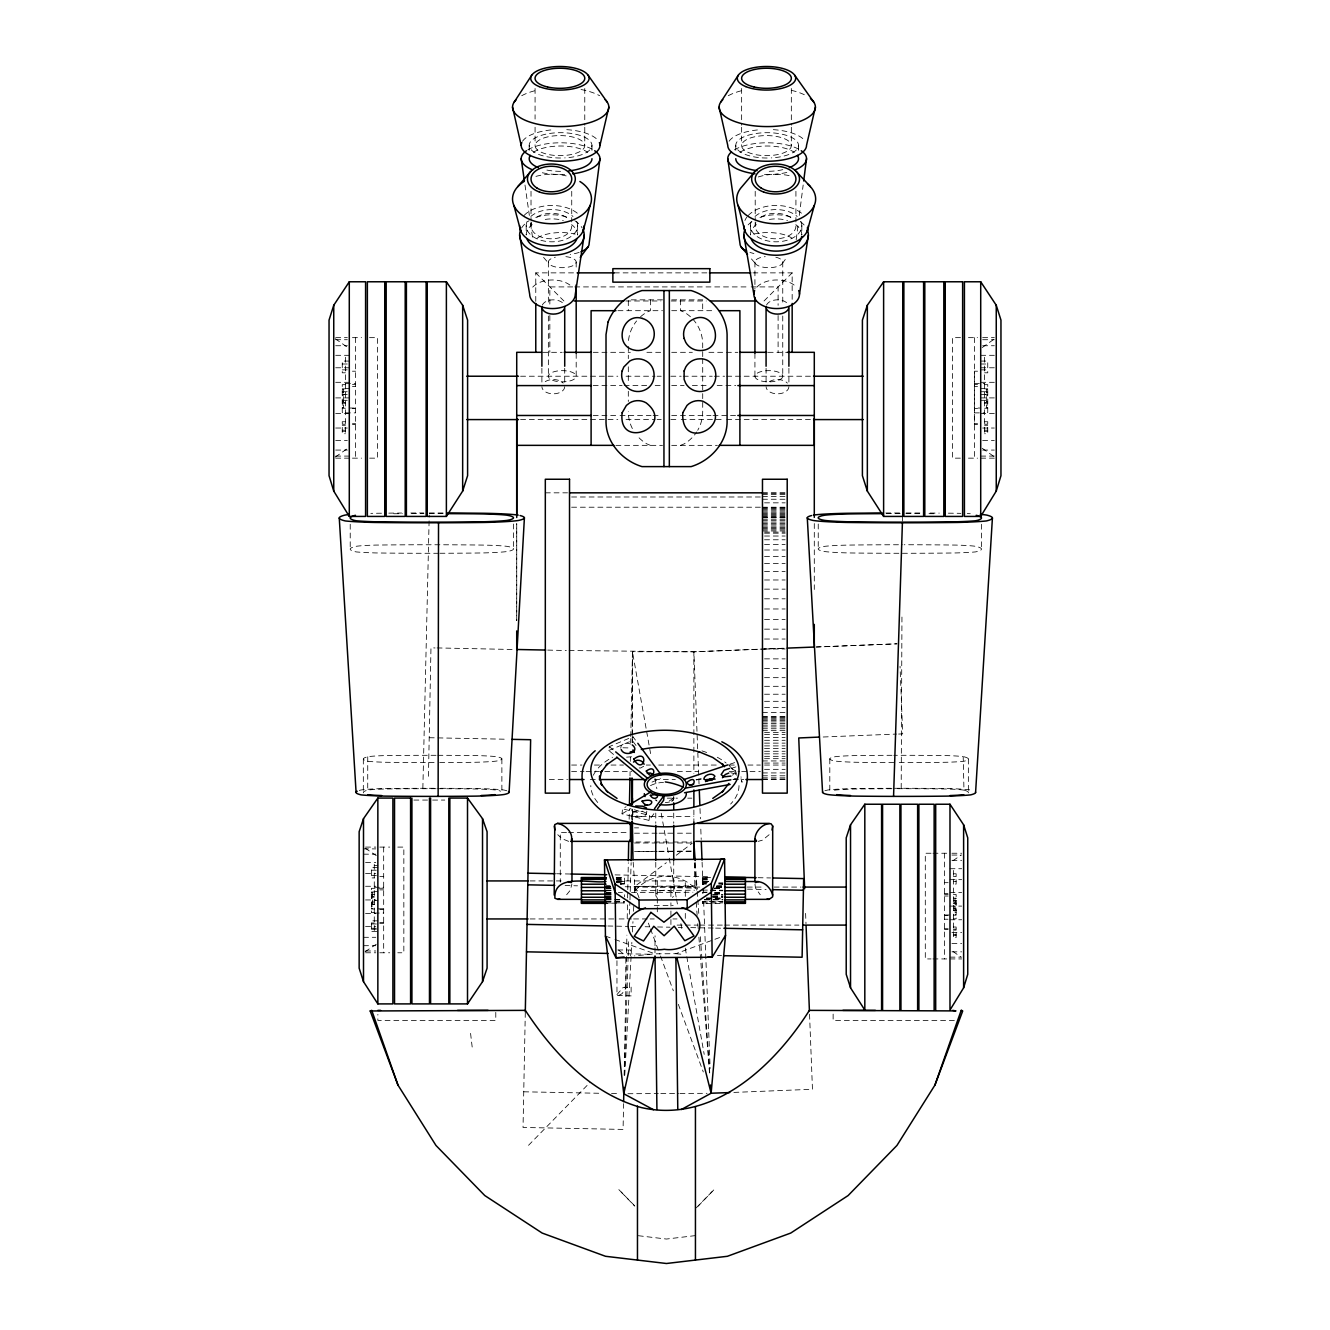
<?xml version="1.0" encoding="UTF-8"?>
<svg xmlns="http://www.w3.org/2000/svg" width="1330" height="1330" viewBox="0 0 1330 1330"><rect width="100%" height="100%" fill="white"/><g stroke="black" fill="none" stroke-linecap="round" stroke-linejoin="round"><path stroke-width="0.75" stroke-dasharray="5 3.75" d="M516.722 620.678L516.722 523.737L516.722 620.611M631.866 819.263L631.916 808.923M632.132 742.739L632.448 651.75L693.878 651.75L785.215 648.192L693.878 651.833L568.375 650.503M655.008 947.808L654.975 953.826L634.46 955.921M655.008 945.813L655.058 935.788M901.191 788.291L901.956 616.472M902.372 521.244L902.388 515.043M620.728 748.225C620.428 743.27 627.128 742.389 630.62 744.052M632.116 820.095L632.265 810.12M428.443 776.304L430.97 647.81L435.043 647.959M525.3 1012.396L523.039 1127.458L623.072 1129.419L623.587 1103.667M624.136 1075.222L626.895 935.156M627.211 918.614L627.577 899.978M627.61 897.916L627.743 891.699M627.777 889.637L628.309 862.721M629.157 819.263L629.356 808.923M630.021 775.839L630.087 771.699M630.304 761.359L630.37 757.219M630.669 742.739L630.736 738.615M630.786 736.537L632.448 651.75L646.28 729.422M754.958 884.034L755.473 887.958L760.228 894.724M422.857 788.291L429.241 515.043M624.369 1075.189L628.109 957.567M628.176 955.505L628.708 938.997M629.489 914.225L629.888 901.856M629.955 899.795L630.154 893.594M630.221 891.532L631.135 862.638M731.301 768.391L735.557 770.901L732.614 775.257M624.768 1075.089L631.85 942.388M632.415 932.014L632.964 921.64M633.512 911.283L633.845 905.065M634.51 892.613L634.842 886.395L666.347 862.704M653.911 813.694L649.04 820.411L622.024 813.827L622.573 808.856L626.081 806.745M646.829 811.134L646.463 814.442C642.856 817.684 635.59 816.836 632.398 813.312L632.764 809.272M649.04 820.411L649.605 815.44L622.573 808.856M796.188 239.732L798.249 223.523M799.28 215.427L803.17 185.02M613.546 754.459L608.758 750.502L609.323 746.612L632.914 736.687L636.588 741.641M636.023 745.515L632.349 740.561L632.914 736.687M616.954 994.607L623.022 987.608L631.118 987.01L631.118 995.904L616.97 995.305L616.954 960.626M625.832 958.298L625.832 988.306L622.058 993.66L617.901 995.904M632.398 812.58L638.5 810.685M782.289 263.523L786.811 257.405M643.703 766.23L640.694 767.992L637.868 767.925M566.646 894.724L570.271 890.252L571.917 884.034M769.122 834.708L762.472 840.161L758.233 841.358M698.117 1206.16L714.193 1189.486L695.44 1208.671M528.525 1145.313L590.005 1082.454M764.035 300.979L792.165 272.866L792.165 301.378M676.305 855.223L692.298 843.187M733.844 779.513L735.224 778.499M335.31 457.055L347.745 448.293M982.255 347.512L994.69 338.751M953.012 860.71L960.576 855.389M365.102 951.715L376.257 944.25M622.024 813.827L630.802 808.557M608.758 750.502L632.349 740.561M651.999 782.106L660.428 778.565M680.594 445.351L684.102 443.904A37.19 37.19 0 0 0 696.704 431.934M614.959 939.495L654.975 953.826L675.84 953.693L721.708 936.769M729.937 764.201L735.739 762.273M696.438 780.045L702.223 778.117M731.168 768.457L736.97 766.529M622.955 747.776L630.054 747.942M631.567 756.787L626.264 757.169M436.04 755.307A225.119 13.101 0 0 0 393.663 755.473L385.301 755.59A33.832 1.962 0 0 0 368.493 756.637L366.415 757.136A173.233 10.091 0 0 0 366.681 760.993L368.593 761.392A41.862 2.444 0 0 0 385.65 762.273L393.697 762.389A218.818 12.735 0 0 0 436.04 762.572M436.04 788.707A225.119 13.101 0 0 0 393.663 788.889L385.301 788.989A33.832 1.962 0 0 0 368.493 790.037L366.415 790.535A173.233 10.091 0 0 0 363.489 792.863M732.88 779.463L740.81 778.017L742.04 782.273L740.993 776.803M695.44 1235.603L666.446 1239.045L637.469 1235.603M654.277 905.647L673.196 905.53M816.354 646.962L897.085 643.82L816.354 647.045M823.204 737.003L896.57 734.06M898.598 734.06L902.688 733.894L900.044 666.264M733.877 1092.412L812.464 1089.27L809.471 1012.396M730.719 772.697L736.355 774.193M640.91 811.367L642.689 811.333M633.18 862.189L635.142 890.801L694.509 890.202M639.115 897.999L634.842 886.395L694.892 885.863L695.208 889.97M657.02 851.316L634.493 851.466L656.854 851.483M659.065 851.3L675.441 851.183M677.485 851.167L691.833 851.067M631.534 892.613L692.913 892.247M703.154 892.181L707.244 892.164M627.926 1093.726L658.317 1093.576M660.811 1093.526L678.616 1093.476M679.963 1093.41L707.061 1093.327M535.774 301.378L535.774 272.866L575.059 272.866M614.344 272.866L707.394 272.866M752.88 272.866L792.165 272.866M572.665 286.914L549.839 286.914L549.839 305.318M574.743 286.914L749.056 286.914M751.118 286.914L778.1 286.914L778.1 305.318M662.49 299.849L628.309 299.849L628.309 310.688M671.7 299.849L702.689 299.849L702.689 310.688M625.798 300.979L660.877 300.979M671.185 300.979L706.263 300.979M617.968 310.688L662.49 310.688M671.7 310.688L715.091 310.688M335.692 337.654L347.346 337.654M352.45 337.654L361.544 337.654M369.491 337.654L377.437 337.654L377.437 458.152L369.491 458.152M960.509 337.654L952.563 337.654L952.563 458.152L960.509 458.152M968.456 337.654L977.55 337.654M982.654 337.654L994.308 337.654M335.692 339.715L347.346 339.715M982.654 339.715L994.308 339.715M335.692 345.734L347.346 345.734M982.654 345.734L994.308 345.734M542.806 352.317L562.174 352.317M593.18 352.317L630.37 352.317M646.895 352.317L661.376 352.317M671.7 352.317L692.365 352.317M708.89 352.317L737.834 352.317M768.158 352.317L788.042 352.317M335.692 355.31L349.291 355.31M980.709 355.31L994.308 355.31M349.291 361.078L342.259 361.078L342.259 372.799L345.418 372.799M980.709 361.078L987.741 361.078L987.741 372.799L984.582 372.799M342.259 364.004L349.291 364.004M980.709 364.004L987.741 364.004M335.692 367.778L349.291 367.778M980.709 367.778L994.308 367.778M342.259 369.873L349.291 369.873M980.709 369.873L987.741 369.873M352.45 371.203L355.642 371.203M977.55 371.203L974.358 371.203L974.358 408.027L980.709 408.027M520.579 376.224L617.785 376.224M626.064 376.224L655.025 376.224M657.087 376.224L661.226 376.224M670.835 376.224L681.176 376.224M683.254 376.224L712.215 376.224M714.277 376.224L724.617 376.224M726.695 376.224L811.5 376.224M335.692 382.309L349.291 382.309M980.709 382.309L994.308 382.309M345.418 383.472L355.642 383.472M974.358 383.472L984.582 383.472M345.418 384.669L342.259 384.669L342.259 412.4L345.418 412.4M352.45 384.553L355.642 384.553M974.358 384.553L977.55 384.553M984.582 384.669L987.741 384.669L987.741 412.4L984.582 412.4M593.18 385.584L622.107 385.584M624.169 385.584L646.895 385.584M655.175 385.584L661.376 385.584M671.7 385.584L684.102 385.584M692.365 385.584L708.89 385.584M717.169 385.584L735.756 385.584M352.467 386.415L355.642 386.415M974.358 386.415L977.533 386.415M345.418 388.46L349.291 388.46M980.709 388.46L984.582 388.46M342.259 388.859L345.418 388.859M984.582 388.859L987.741 388.859M342.259 389.324L343.589 389.324L343.589 407.745L342.259 407.745M987.741 389.324L986.411 389.324L986.411 407.745L987.741 407.745M342.259 391.735L349.291 391.735M980.709 391.735L987.741 391.735M342.259 392.101L343.589 392.101M986.411 392.101L987.741 392.101M342.259 394.362L345.418 394.362M984.582 394.362L987.741 394.362M342.259 394.594L349.291 394.594M980.709 394.594L987.741 394.594M342.259 395.758L343.589 395.758M986.411 395.758L987.741 395.758M335.692 397.903L349.291 397.903M980.709 397.903L994.308 397.903M342.259 400.297L349.291 400.297M980.709 400.297L987.741 400.297M342.259 401.328L343.589 401.328M986.411 401.328L987.741 401.328M342.259 402.724L345.418 402.724M984.582 402.724L987.741 402.724M342.259 403.14L345.418 403.14M984.582 403.14L987.741 403.14M342.259 404.968L343.589 404.968M986.411 404.968L987.741 404.968M342.259 408.21L345.418 408.21M349.291 408.027L355.642 408.027M984.582 408.21L987.741 408.21M352.467 408.609L355.642 408.609M977.533 408.609L974.358 408.609L974.358 424.603L977.55 424.603M345.418 412.882L355.642 412.882M974.358 412.882L984.582 412.882M335.692 413.497L349.291 413.497M980.709 413.497L994.308 413.497M593.18 415.475L617.968 415.475M620.046 415.475L651.035 415.475M653.096 415.475L661.376 415.475M671.7 415.475L710.968 415.475M713.03 415.475L735.756 415.475M520.579 419.582L617.785 419.582M626.064 419.582L655.025 419.582M657.087 419.582L661.226 419.582M670.835 419.582L679.115 419.582M681.176 419.582L724.617 419.582M726.695 419.582L811.5 419.582M345.418 421.743L342.259 421.743L342.259 433.73L345.418 433.73M984.582 421.743L987.741 421.743L987.741 433.73L984.582 433.73M352.45 423.688L355.642 423.688M974.358 423.688L977.55 423.688M342.259 424.187L345.418 424.187M984.582 424.187L987.741 424.187M352.45 424.603L355.642 424.603M342.259 425.284L345.418 425.284M984.582 425.284L987.741 425.284M335.692 428.027L347.346 428.027M982.654 428.027L994.308 428.027M342.259 430.189L345.418 430.189M984.582 430.189L987.741 430.189M342.259 431.286L345.418 431.286M984.582 431.286L987.741 431.286M335.692 440.496L347.346 440.496M982.654 440.496L994.308 440.496M615.906 445.351L662.49 445.351M671.7 445.351L717.402 445.351M335.692 450.072L347.346 450.072M982.654 450.072L994.308 450.072M335.692 456.09L349.291 456.09M980.709 456.09L994.308 456.09M335.692 458.152L349.291 458.152M352.45 458.152L361.544 458.152M968.456 458.152L977.55 458.152M980.709 458.152L994.308 458.152M545.317 492.832L567.511 492.832M762.472 492.832L785.149 492.832M762.472 493.231L785.149 493.231M762.472 494.444L785.149 494.444M762.472 496.439L785.149 496.439M571.601 496.988L760.394 496.988M762.472 499.249L785.149 499.249M764.534 502.84L785.149 502.84M571.601 507.212L760.394 507.212M762.472 507.212L785.149 507.212M762.472 507.91L785.149 507.91M762.472 508.808L785.149 508.808M762.472 509.856L785.149 509.856M762.472 511.019L785.149 511.019M762.472 512.233L785.149 512.233M762.472 513.447L785.149 513.447M762.472 514.61L785.149 514.61M762.472 515.658L785.149 515.658M762.472 516.555L785.149 516.555M762.472 517.27L785.149 517.27M762.472 517.736L785.149 517.736M762.472 519.232L785.149 519.232M762.472 520.678L785.149 520.678M762.472 522.092L785.149 522.092M762.472 523.471L785.149 523.471M762.472 524.801L785.149 524.801M762.472 526.115L785.149 526.115M762.472 527.378L785.149 527.378M762.472 528.609L785.149 528.609M762.472 529.806L785.149 529.806M762.472 530.969L785.149 530.969M764.534 532.1L785.149 532.1M764.534 533.18L785.149 533.18M764.534 536.023L785.149 536.023M764.534 539.781L785.149 539.781M764.534 544.452L785.149 544.452M764.534 550.005L785.149 550.005M764.534 556.372L785.149 556.372M764.534 563.538L785.149 563.538M764.534 571.418L785.149 571.418M764.534 579.98L785.149 579.98M764.534 589.14L785.149 589.14M764.534 598.816L785.149 598.816M764.534 608.974L785.149 608.974M764.534 619.497L785.149 619.497M764.534 629.157L785.149 629.157M764.534 639.032L785.149 639.032M764.534 648.99L785.149 648.99M764.534 658.865L785.149 658.865M764.534 668.475L785.149 668.475M764.534 677.668L785.149 677.668M764.534 686.313L785.149 686.313M764.534 694.227L785.149 694.227M764.534 701.309L785.149 701.309M764.534 707.444L785.149 707.444M762.472 712.514L785.149 712.514M762.472 716.438L785.149 716.438M762.472 717.186L785.149 717.186M762.472 718.117L785.149 718.117M762.472 719.231L785.149 719.231M762.472 720.494L785.149 720.494M762.472 721.924L785.149 721.924M762.472 723.487L785.149 723.487M762.472 725.149L785.149 725.149M762.472 726.912L785.149 726.912M762.472 728.757L785.149 728.757M762.472 730.669L785.149 730.669M764.534 732.614L785.149 732.614M764.534 734.576L785.149 734.576M764.534 737.452L785.149 737.452M764.534 740.295L785.149 740.295M764.534 743.121L785.149 743.121M764.534 745.897L785.149 745.897M764.534 748.624L785.149 748.624M764.534 751.267L785.149 751.267M764.534 753.844L785.149 753.844M764.534 756.321L785.149 756.321M764.534 758.682L785.149 758.682M762.472 760.943L785.149 760.943M764.534 763.071L785.149 763.071M571.601 765.049L581.975 765.049M594.41 765.049L602.723 765.049M611.019 765.049L623.471 765.049M646.28 765.049L650.437 765.049M658.732 765.049L716.837 765.049M729.272 765.049L735.507 765.049M747.959 765.049L760.394 765.049M764.534 765.049L785.149 765.049M764.534 769.339L785.149 769.339M571.601 771.633L584.036 771.633M586.114 771.633L592.349 771.633M594.41 771.633L602.723 771.633M604.784 771.633L631.767 771.633M677.402 771.633L698.15 771.633M729.272 771.633L739.646 771.633M741.724 771.633L747.959 771.633M750.02 771.633L760.394 771.633M762.472 772.93L785.149 772.93M762.472 775.789L785.149 775.789M762.472 777.851L785.149 777.851M762.472 779.114L785.149 779.114M549.356 779.53L567.511 779.53M590.271 779.53L596.488 779.53M654.593 779.53L675.341 779.53M696.089 779.53L702.307 779.53M733.429 779.53L743.803 779.53M762.472 779.53L785.149 779.53M667.261 798.166L677.485 798.166M687.726 798.166L691.833 798.166M413.863 800.062L427.529 800.062M432.616 800.062L444.752 800.062M632.448 816.504L693.878 816.504M634.493 827.859L638.583 827.859M566.48 832.381L560.279 832.381L560.279 882.156M568.542 832.381L628.392 832.381M634.493 833.195L657.02 833.195M659.065 833.195L675.441 833.195M677.485 833.195L691.833 833.195M635.939 842.006L652.481 842.006M654.56 842.006L671.118 842.006M673.18 842.006L691.8 842.006M634.493 842.987L657.02 842.987M659.065 842.987L675.441 842.987M677.485 842.987L691.833 842.987M365.55 847.094L375.808 847.094M379.798 847.094L389.723 847.094M397.786 847.094L403.838 847.094L403.838 952.779L397.786 952.779M363.506 848.889L375.808 848.889M658.899 851.483L675.175 851.483M677.203 851.483L692.066 851.483M931.05 853.245L925.298 853.245L925.298 958.93L931.05 958.93M932.962 853.245L948.14 853.245M951.931 853.245L961.657 853.245M363.506 854.176L375.808 854.176M951.931 855.057L961.657 855.057M951.931 860.327L961.657 860.327M365.55 862.572L375.808 862.572M374.279 865.547L377.853 865.547M377.853 867.642L371.369 867.642L371.369 877.916L374.279 877.916M949.986 868.723L961.657 868.723M371.369 870.202L377.853 870.202M365.55 873.511L375.808 873.511M953.377 873.793L956.137 873.793L956.137 884.084L953.377 884.084M371.369 875.356L377.853 875.356M953.377 876.37L956.137 876.37M379.798 876.52L383.722 876.52M616.256 877.534L624.452 877.534L624.452 886.728M710.553 877.534L702.356 877.534L702.356 886.728M616.256 877.9L624.452 877.9M702.356 877.9L710.553 877.9M616.256 878.033L624.452 878.033M702.356 878.033L710.553 878.033M616.256 879.08L624.452 879.08M702.356 879.08L710.553 879.08M616.256 879.363L624.452 879.363M702.356 879.363L710.553 879.363M949.986 879.662L961.657 879.662M530.121 880.926L561.16 880.926M617.02 880.926L685.299 880.926L685.299 899.945M616.256 881.025L624.452 881.025M702.356 881.025L710.553 881.025M953.377 881.507L956.137 881.507M616.256 881.923L624.452 881.823M702.356 881.823L708.508 881.923M616.256 882.654L624.452 882.854M702.356 882.654L708.508 882.654M718.765 882.854L722.855 882.854M944.416 882.671L948.14 882.671M620.362 883.635L624.452 883.635M702.356 883.635L706.446 883.635M718.765 883.635L722.855 883.635M624.452 884.034L620.362 884.201L624.452 884.3M706.446 884.034L702.356 884.201L706.446 884.3M718.765 884.034L722.855 884.201L718.765 884.3M606.014 885.83L610.121 885.83M716.704 885.83L722.855 885.83M606.014 886.179L610.121 886.179M716.704 886.179L722.855 886.179M365.55 886.262L375.808 886.262M634.842 886.395L694.892 886.395L694.327 862.189M606.014 886.728L610.121 886.728M716.704 886.728L722.855 886.728M374.279 887.276L383.722 887.276M699.813 887.077L670.918 887.077L670.918 896.586M716.338 887.077L722.523 887.077M747.31 887.077L763.819 887.077M774.143 887.077L800.993 887.077M606.014 887.376L610.121 887.376M716.704 887.376L722.855 887.376M606.014 887.958L612.166 887.958M714.659 887.958L722.855 887.958M383.722 888.224L371.369 888.34L371.369 912.646L374.279 912.646M606.014 888.34L612.166 888.34M714.659 888.34L722.855 888.34M379.815 889.87L383.722 889.87M606.014 890.119L612.166 890.252M702.356 890.119L708.508 890.119M710.553 890.119L722.855 890.252M606.014 890.784L612.166 890.651M710.553 890.651L722.855 890.784M374.279 891.649L377.853 891.649M371.369 891.998L374.279 891.998M371.369 892.413L372.6 892.413L372.6 908.573L371.369 908.573M606.014 892.563L616.256 892.563M618.317 892.563L622.407 892.563M706.446 892.563L702.356 892.563L702.356 894.724M714.659 892.563L722.855 892.563M949.986 892.413L961.657 892.413M606.014 892.945L612.166 892.945M714.659 892.945L722.855 892.945M606.014 893.527L612.166 893.527M714.659 893.527L722.855 893.527M944.416 893.444L947.991 893.444M606.014 894.159L612.166 894.159M714.659 894.159L722.855 894.159M944.416 894.375L948.14 894.375M953.377 894.491L956.137 894.491L956.137 918.814L953.377 918.814M371.369 894.525L374.279 894.525M606.014 894.724L614.211 894.724M712.614 894.724L722.855 894.724M371.369 894.857L372.6 894.857M606.014 895.073L614.211 895.073M712.614 895.073L722.855 895.073M944.416 896.021L948.124 896.021M606.014 896.703L614.211 896.603M712.614 896.603L722.855 896.703M371.369 896.819L374.279 896.819M606.014 896.869L614.211 896.869M712.614 896.869L722.855 896.869M371.369 897.035L374.279 897.035M606.014 897.268L614.211 897.268M712.614 897.268L722.855 897.268M371.369 898.049L372.6 898.049M606.014 898.049L614.211 898.049M706.446 898.049L722.855 898.049M606.014 898.249L614.211 898.249M706.446 898.249L722.855 898.249M953.377 898.166L956.137 898.166M956.137 898.565L954.973 898.565L954.973 914.724L956.137 914.724M606.014 899.08L614.211 898.98M706.446 898.98L722.855 899.08M606.014 899.346L620.362 899.446M704.401 899.446L722.855 899.346M365.55 899.945L375.808 899.945M606.014 899.878L620.362 899.878M704.401 899.878L722.855 899.878M374.279 900.41L377.853 900.41M953.377 900.693L956.137 900.693M954.973 901.009L956.137 901.009M606.014 901.54L624.452 901.54M722.855 901.54L702.356 901.54L702.356 903.369L722.855 903.369M606.014 901.823L624.452 901.823M702.356 901.823L722.855 901.823M371.369 902.023L374.279 902.023M371.369 902.937L372.6 902.937M606.014 903.004L624.452 902.871L606.014 903.369M702.356 903.004L722.855 902.871M953.377 902.987L956.137 902.987M953.377 903.186L956.137 903.186M371.369 904.167L374.279 904.167M954.973 904.217L956.137 904.217M371.369 904.533L374.279 904.533M371.369 906.129L372.6 906.129M949.986 906.096L961.657 906.096M953.377 908.191L956.137 908.191M377.853 908.822L383.722 908.822M371.369 908.989L374.279 908.989M954.973 909.088L956.137 909.088M379.815 909.321L383.722 909.321M953.377 910.318L956.137 910.318M953.377 910.684L956.137 910.684M954.973 912.297L956.137 912.297M374.279 913.062L383.722 913.062M365.55 913.61L375.808 913.61M944.416 914.974L949.986 914.974M953.377 915.14L956.137 915.14M944.416 915.472L948.124 915.472M530.121 918.947L606.68 918.947M608.741 918.947L617.02 918.947M619.098 918.947L631.501 918.947M633.579 918.947L648.059 918.947M650.121 918.947L654.26 918.947M672.897 918.947L677.02 918.947M944.416 919.23L947.991 919.23M949.986 919.762L961.657 919.762M377.853 920.842L371.369 920.842L371.369 931.366L377.853 931.366M379.798 922.554L383.722 922.554M371.369 923.003L374.279 923.003M379.798 923.352L383.722 923.352M371.369 923.968L377.853 923.968M677.103 925.098L683.304 925.098M685.366 925.098L697.751 925.098M699.813 925.098L722.523 925.098M724.601 925.098L798.931 925.098M365.55 926.362L375.808 926.362M953.377 927.01L956.137 927.01L956.137 937.517L953.377 937.517M371.369 928.257L377.853 928.257M944.416 928.722L948.14 928.722M953.377 929.155L956.137 929.155M371.369 929.221L377.853 929.221M944.416 929.52L948.14 929.52M953.377 930.119L956.137 930.119M951.931 932.513L961.657 932.513M953.377 934.408L956.137 934.408M953.377 935.372L956.137 935.372M363.506 937.301L375.808 937.301M951.931 943.452L961.657 943.452M363.506 945.697L375.808 945.697M617.802 949.969L630.57 949.969L630.57 955.721M365.55 950.983L375.808 950.983M951.931 951.848L961.657 951.848M365.55 952.779L375.808 952.779M379.798 952.779L389.723 952.779M949.986 957.135L961.657 957.135M932.962 958.93L948.14 958.93M949.986 958.93L961.657 958.93M954.341 1020.393L833.129 1020.393L833.129 1012.363M437.088 647.926L514.677 649.522M547.711 650.087L566.314 650.536M429.208 737.718L507.877 739.264M556.605 873.743L570.903 874.026M615.058 874.891L710.686 876.769M758.05 877.7L770.602 877.95M565.1 885.564L577.536 885.813M606.547 886.379L610.686 886.462M625.2 886.744L697.735 888.174M714.31 888.49L722.606 888.656M747.46 889.138L766.113 889.504M607.843 925.996L628.558 926.395M630.636 926.445L636.854 926.561M645.15 926.727L649.289 926.811M657.585 926.96L670.004 927.21M678.3 927.376L682.44 927.459M690.736 927.609L713.528 928.057M715.606 928.107L723.886 928.274M618.35 953.627L651.318 954.275M717.419 955.572L721.542 955.655M523.737 1091.797L601.326 1093.31M611.534 1093.509L619.697 1093.676M675.84 953.693L681.891 954.292M568.642 841.358L562.075 838.731L557.769 834.708M963.934 790.17L963.186 790.037A33.832 1.962 0 0 0 946.395 788.989L938.016 788.889A225.119 13.101 0 0 0 893.793 788.707M639.048 811.217L634.36 809.77M624.884 987.01L625.832 988.306M963.967 756.77L965.281 757.136A173.233 10.091 0 0 1 965.015 760.993L963.103 761.392A41.862 2.444 0 0 1 946.029 762.273L937.983 762.389A218.818 12.735 0 0 1 897.501 762.572M655.125 799.912L656.787 800.544M642.141 811.167L645.981 812.979L646.463 814.442M605.433 936.087L613.063 938.814M650.403 445.351L646.895 443.904A37.19 37.19 0 0 1 636.605 435.093M618.616 950.102L624.053 954.358M365.102 848.158L376.257 855.622M982.255 448.293L994.69 457.055M335.31 338.751L347.745 347.512M953.012 951.465L960.576 956.802M609.323 746.612L614.111 750.586M535.774 272.866L563.903 300.979M634.576 1205.712L618.716 1189.486L634.792 1206.16M751.45 258.934L755.39 263.523M543.571 257.405L548.825 263.523M648.392 923.12L649.805 926.993M650.52 928.922L659.796 954.059M660.511 955.987L673.346 990.784M678.333 1004.316L703.287 1071.963M735.557 770.901L736.388 773.744M646.646 731.467L651.018 755.989M655.025 778.482L656.854 788.69M661.226 813.229L668.874 856.138M669.239 858.183L676.155 897.018M676.521 899.063L677.618 905.198M680.894 923.585L682.34 931.765M685.266 948.124L704.202 1054.391M524.984 185.02L529.357 215.427M530.52 223.523L532.865 239.732M470.571 1033.377L472.399 1048.938M696.172 902.289L697.153 915.356M697.818 923.618L698.3 929.836M698.898 937.185L709.671 1074.756M695.291 862.605L697.12 889.371M697.269 891.433L697.685 897.6M697.834 899.662L698.965 916.137M700.378 936.736L709.854 1074.69M694.726 863.403L696.554 890.186M805.598 913.378L805.997 923.685M699.031 783.769L693.878 651.75L693.878 773.428M699.996 808.524L700.395 818.831M700.81 829.139L701.209 839.463M702.09 862.156L703.304 893.095M703.62 901.358L710.154 1068.472M984.582 357.255L984.582 435.924M981.457 524.253L981.457 549.174M974.408 337.654L974.408 458.152M968.356 759.064L968.356 792.464M953.377 870.435L953.377 939.446M944.45 853.245L944.45 958.93M829.804 758.865L829.804 792.264M818.233 524.003L818.233 548.924M814.293 523.555L814.293 589.473M801.824 225.701L801.824 235.011A25.719 16.11 0 0 0 795.806 224.637M798.515 145.352L798.515 151.071M795.922 191.287L795.922 221.944M791.333 88.478L791.333 125.219M791.333 127.248L791.333 145.618A24.838 10.025 0 0 1 754.06 154.297A24.838 10.025 0 0 1 754.06 136.94A24.838 10.025 0 0 1 791.333 145.618M788.906 368.294L788.906 382.591M782.755 262.06L782.755 305.667M782.755 316.041L782.755 376.257A13.915 5.619 0 0 1 761.874 381.112A13.915 5.619 0 0 1 761.874 371.386A13.915 5.619 0 0 1 782.755 376.257M778.1 315.526L778.1 352.317M766.08 368.294L766.08 382.591M755.207 191.287L755.207 219.899M755.207 221.944L755.207 226.034M754.925 262.06L754.925 289.059M754.925 353.414L754.925 376.257M750.386 225.701L750.386 235.011A25.719 16.11 0 0 1 756.404 224.637M741.641 88.478L741.641 125.219M741.641 127.248L741.641 145.618M735.773 145.352L735.773 151.071M702.706 356.606L702.706 344.354A37.19 37.19 0 0 0 693.13 319.466M702.706 358.635L702.706 411.685A37.19 37.19 0 0 1 697.718 430.288M693.878 810.003L693.878 822.189M685.299 913.378L685.299 918.947M680.594 299.849L680.594 310.688L684.102 312.151A37.19 37.19 0 0 1 691.8 318.053M673.728 796.454L673.728 798.682M673.728 813.046L673.728 823.303M673.728 860.211L673.728 895.073M670.918 902.804L670.918 906.096M670.918 911.017L670.918 915.589M670.918 919.529L670.918 925.098M657.303 880.576L657.303 913.028M655.773 813.046L655.773 823.303M655.773 862.256L655.773 895.073M650.403 299.849L650.403 310.688L646.895 312.151A37.19 37.19 0 0 0 639.198 318.053M632.448 651.75L632.448 742.489M632.448 810.386L632.448 820.294M628.309 346.399L628.309 358.635M628.309 366.797L628.309 383.123M628.309 391.286L628.309 401.477M624.452 894.724L624.452 896.869M591.966 145.352L591.966 151.071M584.768 88.478L584.768 125.219M584.768 127.248L584.768 145.618A24.838 10.025 0 0 1 547.495 154.297A24.838 10.025 0 0 1 547.495 136.94A24.838 10.025 0 0 1 584.768 145.618M577.636 225.701L577.636 235.011A25.719 16.11 0 0 0 571.617 224.637M576.189 262.06L576.189 270.372M576.189 353.414L576.189 376.257A13.915 5.619 0 0 1 555.308 381.112A13.915 5.619 0 0 1 555.308 371.386A13.915 5.619 0 0 1 576.189 376.257M571.734 191.287L571.734 221.944M564.718 368.294L564.718 382.591M549.839 315.526L549.839 352.317M548.359 262.06L548.359 305.667M548.359 316.041L548.359 376.257M541.892 368.294L541.892 382.591M535.076 88.478L535.076 119.085M535.076 127.248L535.076 145.618M531.019 191.287L531.019 219.899M531.019 221.944L531.019 226.034M529.207 145.352L529.207 151.071M526.198 225.701L526.198 235.011A25.719 16.11 0 0 1 532.216 224.637M513.447 524.003L513.447 548.924M501.876 758.865L501.876 792.264M495.791 1012.363L495.791 1020.393L377.87 1020.393L377.87 1014.374M383.672 847.094L383.672 952.779M374.279 864.267L374.279 933.278M367.745 756.77L367.728 790.17M363.323 759.064L363.323 792.464M355.592 337.654L355.592 458.152M350.222 524.253L350.222 549.174M345.418 357.255L345.418 435.924M635.142 890.801A39.169 37.456 -3.9 0 1 695.291 888.756M393.863 513.746A270.173 15.727 0 0 1 402.691 513.679M411.535 513.646A270.173 15.727 0 0 1 423.954 513.613M429.291 513.613A270.173 15.727 0 0 1 443.488 513.629M439.931 553.263A262.559 15.278 0 0 0 473.43 553.064L483.538 552.931A48.362 2.81 0 0 0 506.963 551.568L509.623 551.036A168.062 9.776 0 0 0 509.39 546.813L506.78 546.314A43.075 2.51 0 0 0 484.054 545.101L473.48 544.968A270.173 15.727 0 0 0 385.085 544.968L375.559 545.084A38.72 2.261 0 0 0 356.324 546.281L353.93 546.846A207.397 12.07 0 0 0 354.246 551.485L356.257 551.917A48.429 2.826 0 0 0 376.008 552.948L385.135 553.064A262.559 15.278 0 0 0 438.152 553.28M437.886 788.707A225.119 13.101 0 0 1 467.312 788.889L476.423 789.006A37.44 2.178 0 0 1 496.173 790.053L498.484 790.502A140.731 8.196 0 0 1 500.629 791.2M437.886 755.307A225.119 13.101 0 0 1 467.312 755.473L476.423 755.59A37.44 2.178 0 0 1 496.173 756.654L498.484 757.102A140.731 8.196 0 0 1 498.667 760.627L496.339 761.076A41.795 2.427 0 0 1 476.107 762.256L467.296 762.389A218.818 12.735 0 0 1 437.886 762.556M359.316 790.452A180.448 10.507 0 0 1 360.746 790.053L361.777 789.887A41.064 2.394 0 0 1 384.969 788.54A232.351 13.533 0 0 1 438.119 788.291M506.796 790.768A147.946 8.612 0 0 0 504.004 790.037A44.671 2.594 0 0 0 476.007 788.54A232.351 13.533 0 0 0 440.031 788.291M381.477 513.214A281.129 16.359 0 0 0 374.212 513.28A49.692 2.893 0 0 0 370.821 513.363M388.776 513.131A281.129 16.359 0 0 1 401.61 513.048M410.82 512.998A281.129 16.359 0 0 1 423.738 512.964M429.291 512.964A281.129 16.359 0 0 1 444.054 512.998M885.78 512.998A281.129 16.359 0 0 1 900.56 512.964M906.096 512.964A281.129 16.359 0 0 1 920.875 512.998M930.069 513.048A281.129 16.359 0 0 1 939.246 513.114M948.39 513.181A281.129 16.359 0 0 1 957.484 513.28A49.692 2.893 0 0 1 960.875 513.363M824.883 790.768A147.946 8.612 0 0 1 827.692 790.037A44.671 2.594 0 0 1 855.672 788.54A232.351 13.533 0 0 1 946.711 788.54A41.064 2.394 0 0 1 969.903 789.887L970.933 790.053A180.448 10.507 0 0 1 972.38 790.452M968.207 792.863A173.233 10.091 0 0 0 965.281 790.535L963.967 790.17L963.186 756.637A33.832 1.962 0 0 0 946.395 755.59L938.016 755.473A225.119 13.101 0 0 0 893.793 755.307M891.948 788.723A225.119 13.101 0 0 0 864.367 788.889L855.257 789.006A37.44 2.178 0 0 0 835.506 790.053L833.212 790.502A140.731 8.196 0 0 0 831.051 791.2M967.276 513.58A49.692 2.893 0 0 1 970.268 513.712M886.428 513.629A270.173 15.727 0 0 1 902.405 513.613M905.946 513.613A270.173 15.727 0 0 1 920.144 513.646M928.988 513.679A270.173 15.727 0 0 1 934.292 513.712M902.405 553.28A262.559 15.278 0 0 0 946.544 553.064L955.688 552.948A48.429 2.826 0 0 0 975.439 551.917L977.45 551.485A207.397 12.07 0 0 0 977.766 546.846L975.356 546.281A38.72 2.261 0 0 0 956.12 545.084L946.594 544.968A270.173 15.727 0 0 0 904.184 544.751M898.847 553.28A262.559 15.278 0 0 1 858.249 553.064L848.141 552.931A48.362 2.81 0 0 1 824.733 551.568L822.073 551.036A168.062 9.776 0 0 1 822.289 546.813L824.916 546.314A43.075 2.51 0 0 1 847.626 545.101L858.216 544.968A270.173 15.727 0 0 1 902.405 544.751M891.948 755.307A225.119 13.101 0 0 0 864.367 755.473L855.257 755.59A37.44 2.178 0 0 0 835.506 756.654L833.212 757.102A140.731 8.196 0 0 0 833.012 760.627L835.34 761.076A41.795 2.427 0 0 0 855.572 762.256L864.4 762.389A218.818 12.735 0 0 0 893.793 762.556M632.365 428.576A37.19 37.19 0 0 1 628.309 411.685M628.508 340.48A37.19 37.19 0 0 1 636.605 320.946M775.806 257.205A13.915 5.619 0 0 1 778.682 266.033A13.915 5.619 0 0 1 756.787 264.87A13.915 5.619 0 0 1 765.232 256.64M753.927 253.515A27.83 11.239 0 0 1 749.937 252.384M753.927 234.063A27.83 11.239 0 0 1 791.932 238.17M729.106 141.246A39.385 15.894 0 0 1 760.976 129.658M773.312 129.658A39.385 15.894 0 0 1 804.151 139.916M728.291 95.71A48.163 19.435 0 0 1 743.171 90.307M791.333 90.307A48.163 19.435 0 0 1 806.213 95.71M767.144 158.021A31.371 12.668 0 0 1 739.314 139.5A31.371 12.668 0 0 1 792.846 138.087A31.371 12.668 0 0 1 771.234 157.904M782.838 169.642A31.371 12.668 0 0 1 767.144 171.337M739.962 152.352A31.371 12.668 0 0 1 794.326 152.352M786.828 172.451A39.385 15.894 0 0 1 760.976 174.38M734.393 149.858A39.385 15.894 0 0 1 801.259 150.739M565.882 256.64A13.915 5.619 0 0 1 574.327 264.87A13.915 5.619 0 0 1 552.432 266.033A13.915 5.619 0 0 1 555.308 257.205M579.165 252.384A27.83 11.239 0 0 1 570.204 254.429M537.17 238.17A27.83 11.239 0 0 1 575.192 234.063M522.54 141.246A39.385 15.894 0 0 1 554.411 129.658M566.746 129.658A39.385 15.894 0 0 1 598.616 141.246M521.726 95.71A48.163 19.435 0 0 1 536.605 90.307M581.044 89.526A48.163 19.435 0 0 1 599.647 95.71M560.578 158.021A31.371 12.668 0 0 1 532.748 139.5A31.371 12.668 0 0 1 586.281 138.087A31.371 12.668 0 0 1 564.668 157.904M560.578 171.337A31.371 12.668 0 0 1 544.884 169.642M533.396 152.352A31.371 12.668 0 0 1 587.76 152.352M564.685 174.479A39.385 15.894 0 0 1 540.894 172.451M527.827 149.858A39.385 15.894 0 0 1 594.693 150.739M542.291 305.119A11.405 7.149 0 0 1 551.817 299.882A11.405 7.149 0 0 1 563.188 303.39M532.731 287.114A22.81 14.297 0 0 1 572.232 287.114M571.734 226.034A20.366 12.768 0 0 1 548.725 238.685A20.366 12.768 0 0 1 531.701 222.742M536.971 217.023A20.366 12.768 0 0 1 569.007 219.65M523.954 215.593A32.286 20.233 0 0 1 578.766 214.463M535.94 176.391A39.468 24.738 0 0 1 566.148 175.893M576.755 221.528A25.719 16.11 0 0 1 551.917 241.811A25.719 16.11 0 0 1 527.062 221.528M530.836 216.457A25.719 16.11 0 0 1 572.981 216.457M545.25 219.433A25.719 16.11 0 0 1 563.305 220.547M564.718 386.681A11.405 7.149 0 0 1 553.297 393.83A11.405 7.149 0 0 1 541.892 386.681M545.234 381.627A11.405 7.149 0 0 1 563.188 383.107M521.576 228.095A32.286 20.233 0 0 1 529.091 220.697M535.774 217.488A32.286 20.233 0 0 1 568.06 217.488M574.743 220.697A32.286 20.233 0 0 1 582.257 228.095M766.479 305.119A11.405 7.149 0 0 1 776.005 299.882A11.405 7.149 0 0 1 787.377 303.39M756.92 287.114A22.81 14.297 0 0 1 796.421 287.114M795.922 226.034A20.366 12.768 0 0 1 772.913 238.685A20.366 12.768 0 0 1 755.889 222.742M761.159 217.023A20.366 12.768 0 0 1 793.195 219.65M744.916 220.464A32.286 20.233 0 0 1 746.845 217.139M748.142 215.593A32.286 20.233 0 0 1 802.954 214.463M758.266 176.957A39.468 24.738 0 0 1 792.248 176.391M800.943 221.528A25.719 16.11 0 0 1 776.105 241.811A25.719 16.11 0 0 1 751.267 221.528M755.024 216.457A25.719 16.11 0 0 1 797.169 216.457M769.455 219.433A25.719 16.11 0 0 1 787.493 220.547M788.906 386.681A11.405 7.149 0 0 1 777.485 393.83A11.405 7.149 0 0 1 766.08 386.681M769.422 381.627A11.405 7.149 0 0 1 787.377 383.107M748.142 224.886A32.286 20.233 0 0 1 753.279 220.697M759.962 217.488A32.286 20.233 0 0 1 792.248 217.488M800.361 221.661A32.286 20.233 0 0 1 806.446 228.095M650.486 785.631A20.997 11.338 0 0 1 663.504 782.356M673.944 797.85A8.628 4.655 0 0 1 671.434 801.142M669.638 801.89A8.628 4.655 0 0 1 665.332 802.505M738.998 785.565A74.098 40.033 0 0 1 730.619 804.052M597.752 802.489A74.098 40.033 0 0 1 590.803 785.565M593.33 775.207A74.098 40.033 0 0 1 612.498 757.252M701.941 750.885A74.098 40.033 0 0 1 708.042 753.013M717.286 757.252A74.098 40.033 0 0 1 726.13 763.021M729.073 765.548A74.098 40.033 0 0 1 736.471 775.207M656.97 897.501A8.978 4.854 0 0 1 664.751 890.219A8.978 4.854 0 0 1 672.514 897.501M673.412 797.717A8.978 4.854 0 0 1 667.078 801.142M673.412 797.435A8.978 4.854 0 0 1 672.514 801.109M656.97 801.109A8.978 4.854 0 0 1 656.072 799.945M624.452 881.458L616.256 881.458L624.452 881.557M708.508 881.458L702.356 881.458L708.508 881.557"/><path stroke-width="1.5" d="M516.722 515.475L516.722 352.317L541.51 352.317M787.427 352.317L814.293 352.317L814.293 445.351L719.231 445.351M438.135 796.387L438.518 522.773M631.866 821.325L631.201 860.577M631.916 804.783L632.016 777.9M632.099 822.09L633.014 859.695M632.448 798.166L632.365 804.151L632.448 779.613M525.3 1011.748L530.637 739.713L512.017 739.347M623.62 1101.672L623.903 1087.574M628.342 860.643L628.708 842.006M629.439 804.783L629.971 777.9M754.908 881.74L754.908 838.731C755.357 831.084 763.088 822.904 771.001 823.702L772.697 826.03L772.647 896.869L769.122 899.346L745.415 899.346M772.697 826.03L772.015 830.053M654.077 957.883L623.77 1093.759L623.97 1087.558L623.77 1093.759L653.462 1109.719M893.561 796.387L902.405 522.773M509.107 792.264L524.402 517.786M975.588 792.464L992.413 518.035M681.309 1109.553L711.118 1093.227L725.532 935.372L724.584 859.18L604.485 859.895L605.433 936.087L623.77 1093.759M599.963 158.686L589.107 243.789A27.83 11.239 0 0 1 580.944 251.736M803.686 180.963L806.529 158.686M584.202 235.011L575.292 294.262A22.81 14.297 0 0 1 552.482 308.56A22.81 14.297 0 0 1 529.673 294.262L519.631 235.011M799.48 294.262L808.391 235.011M599.963 145.352L608.841 107.132M815.406 107.132L806.529 145.352A39.385 15.894 0 0 1 767.144 161.246A39.385 15.894 0 0 1 727.759 145.352L719.098 107.132M682.889 787.21L682.938 787.011A18.221 9.842 0 0 0 662.174 774.775A18.221 9.842 0 0 0 650.403 790.12A18.221 9.842 0 0 0 681.11 789.388L682.938 787.011A56.625 46.018 26.4 0 0 665.332 781.924M581.443 899.346L557.769 899.346L554.893 898.249C553.529 872.33 592.316 884.101 606.014 881.458M583.105 230.938L590.138 205.402M807.293 230.938L814.326 205.402M996.253 491.086L1000.958 475.691L1000.958 320.114L996.253 305.252L980.709 281.777L964.416 281.777L964.416 516.422L980.709 516.422L996.253 491.086L996.253 305.252M949.986 804.234L949.986 1010.052L963.618 987.824L967.741 974.325L967.741 837.85L963.618 824.816L949.986 804.234L935.688 804.234L935.688 1010.052M333.747 305.252L329.042 320.114L329.042 475.691L333.747 491.086L349.291 516.422L365.584 516.422L365.584 281.777L349.291 281.777L333.747 305.252L333.747 491.086M462.657 491.086L467.595 475.691L467.595 320.114L462.657 305.252L446.381 281.777L427.246 281.777L427.246 516.422L446.381 516.422L462.657 491.086L462.657 305.252M867.343 305.252L862.405 320.114L862.405 475.691L867.343 491.086L883.619 516.422L902.754 516.422L902.754 281.777L883.619 281.777L867.343 305.252L867.343 491.086M864.816 804.234L850.535 824.816L846.213 837.85L846.213 974.325L850.535 987.824L864.816 1010.052L864.816 804.234L881.591 804.234L881.591 1010.052M363.506 818.665L359.15 831.699L359.15 968.174L363.506 981.673L377.853 1003.901L392.899 1003.901L392.899 798.067L377.853 798.067L363.506 818.665L363.506 981.673M482.524 981.673L487.079 968.174L487.079 831.699L482.524 818.665L467.512 798.067L449.839 798.067L449.839 1003.901L467.512 1003.901L482.524 981.673L482.524 818.665M952.779 1010.368L955.954 1010.916L809.388 1010.368C774.043 1066.228 712.98 1123.883 641.309 1107.558C590.736 1093.476 553.33 1052.911 525.333 1010.368L370.189 1010.966L397.969 1085.097L435.974 1145.463L484.785 1195.554L542.158 1233.06L605.499 1256.285L666.446 1263.5L727.41 1256.285L790.735 1233.06L848.124 1195.554L896.935 1145.463L934.924 1085.097L961.174 1010.368L962.189 1010.734L961.324 1010.351M934.924 1085.097L962.721 1010.966M554.194 895.073L554.76 824.6L557.519 823.403L631.218 823.403M571.401 840.161C573.363 832.331 564.801 824.6 557.519 823.403M708.109 956.835L712.149 957.234L711.234 883.436L720.96 859.213L724.584 859.18L711.334 892.131L687.228 908.44L639.148 908.739L615.158 892.713L604.485 859.895L607.212 859.895L615.058 884.018L615.973 957.8L712.149 957.234L725.532 935.372M722.439 777.767L725.332 774.492L728.823 773.029M514.178 102.111L531.717 75.228M720.744 102.111L738.283 75.228M654.46 808.723L664.185 795.29L663.637 800.261L657.552 808.657M580.246 257.405L588.159 246.698M722.273 792.015L728.89 783.387M517.819 186.632L530.653 171.52M754.842 171.52L742.007 186.632A39.468 24.738 0 0 0 752.165 218.619A39.468 24.738 0 0 0 804.101 216.474A39.468 24.738 0 0 0 807.51 183.939M705.515 781.591L710.004 778.831L715.091 779.131M633.562 762.09C636.339 758.748 642.872 760.145 644.102 764.285M595.175 750.785C564.086 776.404 593.912 816.088 625.582 821.325C651.168 828.64 678.616 828.64 704.218 821.325C747.078 812.364 766.778 764.085 721.824 741.791M712.647 779.563L714.908 776.205C712.481 772.281 704.351 774.625 703.836 779.048L707.111 780.976L712.647 779.563L706.463 779.53M617.037 757.468L606.281 765.049L607.527 763.852L600.911 772.481L601.775 770.768L599.547 779.912L599.547 775.955L601.775 785.099L600.911 783.387L607.527 792.015M712.764 798.399L723.52 790.818M755.59 882.654L756.803 881.823C764.285 881.092 770.918 888.257 772.697 895.073M615.058 884.018L639.032 900.028L687.128 899.745L711.234 883.436M629.589 804.633L650.669 791.998M689.538 785.232L693.645 784.168M645.482 907.908C608.99 919.695 637.137 954.059 664.285 949.271C691.8 953.726 718.649 918.814 682.057 907.692M370.189 1010.966L371.735 1010.368L397.969 1085.097M683.62 779.663L728.009 764.85M730.951 776.105L723.803 776.87L721.159 774.592L724.102 770.236L729.488 768.441M647.311 773.245L650.353 773.029L653.047 774.442M355.476 515.292L353.93 515.707A207.397 12.07 0 0 0 354.246 520.346L356.257 520.778A48.429 2.826 0 0 0 376.008 521.809L385.135 521.925A262.559 15.278 0 0 0 473.43 521.925L483.538 521.776A48.362 2.81 0 0 0 506.963 520.412L509.623 519.897A168.062 9.776 0 0 0 509.39 515.674L506.78 515.176A43.075 2.51 0 0 0 484.054 513.962L473.48 513.812A270.173 15.727 0 0 0 447.03 513.646M380.579 1010.368L377.87 1010.368M630.121 751.999L633.845 751.151M641.293 749.488C660.544 745.315 680.761 746.828 699.68 751.999L698.749 751.65L712.764 757.468L723.52 765.049L722.273 763.852L724.484 766.728M685.249 788.125L730.885 779.812M684.501 792.746L730.137 784.434M557.769 899.346L559.814 898.98M635.657 805.98L642.689 806.196L646.53 808.008M624.186 956.968L615.973 957.8L605.433 936.087M963.785 794.725L963.103 794.791A41.862 2.444 0 0 1 950.086 795.556M787.293 648.109L814.293 647.045L814.293 624.402M819.114 737.086L798.748 737.967L804.633 888.773M676.854 957.683L711.118 1093.227L729.738 1092.578M644.485 805.182L647.278 805.265M875.423 1010.368L842.904 1010.368M488.093 1010.368L457.52 1010.368M577.12 272.866L614.344 272.866M709.455 272.866L750.802 272.866M574.211 300.979L623.737 300.979M710.386 300.979L755.789 300.979M615.906 310.688L591.102 310.688L591.102 445.351M719.231 310.688L739.896 310.688L739.896 445.351M564.236 352.317L591.102 352.317M739.896 352.317L766.762 352.317M466.797 376.224L518.5 376.224M813.561 376.224L863.203 376.224M516.722 385.584L591.102 385.584M737.834 385.584L814.293 385.584M516.722 415.475L591.102 415.475M737.834 415.475L814.293 415.475M466.797 419.582L518.5 419.582M813.561 419.582L863.203 419.582M516.722 445.351L613.845 445.351M569.523 492.832L762.472 492.832M569.523 779.53L584.036 779.53M600.645 779.53L646.28 779.53M745.881 779.53L762.472 779.53M697.635 823.403L769.372 823.403M570.653 841.358L631.068 841.358M695.723 841.358L756.221 841.358M606.014 877.534L581.443 877.534L581.443 903.369L606.014 903.369M724.917 877.534L745.415 877.534L745.415 903.369L724.917 903.369M581.443 877.9L606.014 877.9M724.917 877.9L745.415 877.9M581.443 878.033L606.014 878.033M724.917 878.033L745.415 878.033M581.443 879.363L606.014 879.363M724.917 879.363L745.415 879.363M486.664 880.926L528.043 880.926M724.917 881.458L758.482 881.557M581.443 884.201L606.014 884.201M724.917 884.201L745.415 884.201M803.054 887.077L846.412 887.077M581.443 887.376L606.014 887.376M724.917 887.376L745.415 887.376M581.443 890.784L606.014 890.784M724.917 890.784L745.415 890.784M581.443 894.159L606.014 894.159M724.917 894.159L745.415 894.159M581.443 897.268L606.014 897.268M724.917 897.268L745.415 897.268M581.443 899.878L606.014 899.878M724.917 899.878L745.415 899.878M581.443 901.823L606.014 901.823M724.917 901.823L745.415 901.823M581.443 903.004L606.014 902.871M724.917 903.004L745.415 902.871M486.664 918.947L528.043 918.947M803.054 925.098L846.412 925.098M545.649 650.054L516.722 649.489L516.722 630.935M528.027 873.178L554.959 873.71M570.903 874.026L606.779 874.724M724.9 877.052L756.138 877.667M772.564 877.983L803.653 878.598L802.106 957.234L723.603 955.688M527.794 884.832L554.743 885.364M772.331 889.637L803.42 890.236M527.013 924.4L605.765 925.946M723.886 928.274L802.638 929.82M526.481 951.831L608.143 953.427M367.895 794.725L368.593 794.791A41.862 2.444 0 0 0 381.61 795.556M642.24 318.402C622.157 312.201 613.296 345.318 633.778 349.99A16.342 16.342 0 0 0 646.181 348.344C653.778 344.021 656.588 333.564 652.165 326.016A16.342 16.342 0 0 0 642.274 318.419M568.392 881.557L571.268 882.654M767.077 898.98L769.122 899.346M976.22 515.292L977.766 515.707A207.397 12.07 0 0 1 977.45 520.346L975.439 520.778A48.429 2.826 0 0 1 955.688 521.809L946.544 521.925A262.559 15.278 0 0 1 858.249 521.925L848.141 521.776A48.362 2.81 0 0 1 824.733 520.412L822.073 519.897A168.062 9.776 0 0 1 822.289 515.674L824.916 515.176A43.075 2.51 0 0 1 847.626 513.962L858.216 513.812A270.173 15.727 0 0 1 882.887 513.646M606.281 790.818L617.037 798.399M756.604 841.059L754.908 838.731M632.232 744.9C641.21 751.949 624.418 757.551 621.193 749.555M615.707 751.899L647.61 778.333M616.738 757.102L645.432 780.893M796.288 171.52L810.386 186.632M740.96 246.698L747.51 254.346M637.802 743.287L660.993 774.675M632.98 749.871L634.377 752.448M794.692 75.228L813.777 102.111M588.126 75.228L607.212 102.111M684.119 338.418L685.748 342.375A16.342 16.342 0 0 0 699.896 350.538C726.928 350.555 715.124 306.515 691.733 320.048A16.475 16.376 0 0 0 684.135 338.418M554.893 830.053L554.194 826.03M738.067 205.402L744.916 230.938M513.879 205.402L520.728 230.938M512.532 107.132L521.194 145.352M743.819 235.011L753.861 294.262M727.759 158.686L740.012 243.789A27.83 11.239 0 0 0 746.512 251.004M521.194 158.686L524.402 180.963M710.486 1085.014L711.118 1093.227L710.885 1087.042M695.141 860.543L693.878 842.006L694.277 859.396M710.835 1089.104L711.118 1093.227M693.878 851.05L694.443 859.296M339.266 518.035L356.091 792.464M807.277 517.786L822.572 792.264M806.08 925.763L809.405 1010.734M699.281 789.954L699.829 804.384M701.292 841.524L702.007 860.094M693.878 842.987L694.094 851.25M687.128 899.745L687.228 908.44M675.889 957.849L677.785 1109.386M655.008 955.904L656.92 1109.519M639.032 900.028L639.148 908.739M980.709 281.777L980.709 516.422M963.618 824.816L963.618 987.824M934.142 1010.052L934.142 804.234L918.88 804.234L918.88 1010.052M917.634 1010.052L917.634 804.234L900.942 804.234L900.942 1010.052M899.878 1010.052L899.878 804.234L882.571 804.234L882.571 1010.052M883.619 281.777L883.619 516.422M850.535 824.816L850.535 987.824M814.293 418.468L814.293 517.387M792.165 303.423L792.165 352.317M788.906 306.964L788.906 366.249M766.08 306.964L766.08 366.249M754.925 297.355L754.925 353.414M695.44 1106.809L695.44 1260.075M693.878 789.92L693.878 806.146M693.878 822.007L693.878 851.483M673.728 802.788L673.728 808.939M673.728 825.348L673.728 860.211M669.339 290.555L669.339 466.614M663.953 290.555L663.953 466.614M655.773 825.348L655.773 860.211M637.469 1106.144L637.469 1260.075M632.448 822.189L632.448 842.987M630.47 823.403L630.47 841.358M576.189 284.903L576.189 353.414M571.967 838.731L571.967 881.74M564.718 306.964L564.718 366.249M541.892 306.964L541.892 366.249M535.774 303.423L535.774 352.317M516.722 418.468L516.722 517.52M467.512 798.067L467.512 1003.901M448.808 798.067L448.808 1003.901L430.588 1003.901L430.588 798.067M446.381 281.777L446.381 516.422M429.474 798.067L429.474 1003.901L411.918 1003.901L411.918 798.067M377.853 798.067L377.853 1003.901M349.291 281.777L349.291 516.422M629.672 840.161A8.978 1.28 -88.9 0 0 630.287 841.358L630.636 841.059A8.978 1.28 -88.9 0 0 631.75 831.217A8.978 1.28 -88.9 0 0 630.636 823.403L630.304 823.702A8.978 1.28 -88.9 0 0 629.971 824.6M518.218 515.092A54.048 3.142 0 0 0 484.353 513.28A281.129 16.359 0 0 0 447.745 512.998M357.221 791.25A180.448 10.507 0 0 0 361.078 794.875A49.094 2.86 0 0 0 384.969 796.121A226.05 13.15 0 0 0 476.007 796.121A49.027 2.86 0 0 0 504.236 794.476A147.946 8.612 0 0 0 508.509 791.516M520.08 515.541A179.018 10.424 0 0 1 518.517 520.462A59.335 3.458 0 0 1 484.353 522.457A273.515 15.927 0 0 1 374.212 522.457A59.401 3.458 0 0 1 345.301 520.944A218.353 12.718 0 0 1 344.902 515.109L346.132 514.91A49.692 2.893 0 0 1 349.374 514.527M495.026 794.642A41.795 2.427 0 0 1 481.211 795.506M811.599 515.541A179.018 10.424 0 0 0 813.179 520.462A59.335 3.458 0 0 0 847.326 522.457A273.515 15.927 0 0 0 957.484 522.457A59.401 3.458 0 0 0 986.378 520.944A218.353 12.718 0 0 0 986.793 515.109L985.547 514.91A49.692 2.893 0 0 0 980.326 514.344M822.738 791.882A147.946 8.612 0 0 0 827.443 794.476A49.027 2.86 0 0 0 855.672 796.121A226.05 13.15 0 0 0 946.711 796.121A49.094 2.86 0 0 0 970.601 794.875A180.448 10.507 0 0 0 975.489 792.065M850.469 795.506A41.795 2.427 0 0 1 836.67 794.642M813.461 515.092A54.048 3.142 0 0 1 847.326 513.28A281.129 16.359 0 0 1 882.089 513.014M810.436 98.536A48.163 19.435 0 0 1 768.84 126.566A48.163 19.435 0 0 1 722.755 99.7M797.451 155.411A31.371 12.668 0 0 1 789.338 167.63M757.069 170.672A31.371 12.668 0 0 1 735.773 158.686M801.259 150.739A39.385 15.894 0 0 1 794.991 169.924M754.991 173.798A39.385 15.894 0 0 1 731.45 151.953M599.365 142.593A39.385 15.894 0 0 1 560.578 161.246A39.385 15.894 0 0 1 521.792 142.593M605.183 99.7A48.163 19.435 0 0 1 560.695 126.566A48.163 19.435 0 0 1 516.19 99.7M591.966 158.686A31.371 12.668 0 0 1 568.708 170.905M538.384 167.63A31.371 12.668 0 0 1 530.271 155.411M594.693 150.739A39.385 15.894 0 0 1 572.731 173.798M532.731 169.924A39.385 15.894 0 0 1 526.464 150.739M564.319 308.809A11.405 7.149 0 0 1 553.297 314.113A11.405 7.149 0 0 1 542.291 308.809M584.202 225.701A32.286 20.233 0 0 1 551.917 245.934A32.286 20.233 0 0 1 519.631 225.701M579.913 181.495A39.468 24.738 0 0 1 579.913 216.474A39.468 24.738 0 0 1 524.087 216.474A39.468 24.738 0 0 1 524.087 181.495M576.755 239.184A25.719 16.11 0 0 1 551.917 251.121A25.719 16.11 0 0 1 527.062 239.184M583.105 229.774A32.286 20.233 0 0 1 551.917 255.227A32.286 20.233 0 0 1 520.728 229.774M798.698 290.572A22.81 14.297 0 0 1 776.67 308.56A22.81 14.297 0 0 1 754.642 290.572M788.507 308.809A11.405 7.149 0 0 1 777.485 314.113A11.405 7.149 0 0 1 766.479 308.809M808.391 225.701A32.286 20.233 0 0 1 776.105 245.934A32.286 20.233 0 0 1 743.819 225.701M801.724 236.407A25.719 16.11 0 0 1 778.349 251.054A25.719 16.11 0 0 1 751.267 239.184M807.293 229.774A32.286 20.233 0 0 1 776.105 255.227A32.286 20.233 0 0 1 744.916 229.774M686.33 793.644A20.997 11.338 0 0 1 659.896 804.6M645.05 796.587A20.997 11.338 0 0 1 644.335 793.644M633.745 759.147C643.936 776.72 650.004 747.094 633.745 759.147M646.297 771.084C653.878 784.168 658.4 762.123 646.297 771.084M686.646 782.838C695.158 791.55 698.017 772.198 686.646 782.838M622.157 370.954C620.329 377.936 623.537 385.683 629.772 389.341A16.342 16.342 0 0 0 646.114 389.341C656.754 383.622 656.754 366.748 646.114 361.029A16.342 16.342 0 0 0 629.772 361.029L623.787 367.014L622.157 370.954M622.157 412.749C617.403 451.053 676.554 426.548 646.114 402.824A16.342 16.342 0 0 0 629.772 402.824L626.38 405.434L622.157 412.749M684.119 370.954L684.119 379.416L685.748 383.356A16.326 16.326 0 0 0 704.102 390.987C722.107 387.063 718.316 358.019 699.896 358.834A16.326 16.326 0 0 0 685.765 367.047L684.119 370.954M682.772 412.749C680.511 455.542 740.976 420.629 702.789 401.195A16.342 16.342 0 0 0 686.995 405.434L682.772 412.749M608.076 321.993L606.014 334.578L606.014 422.608C606.613 443.272 622.806 460.729 641.991 466.614L691.118 466.614C710.32 460.729 726.496 443.272 727.094 422.608L727.094 334.578C726.496 313.913 710.32 296.457 691.118 290.555L641.991 290.555C626.729 295.26 613.862 307.064 608.076 321.993M650.902 912.363L634.227 936.337L643.537 940.992L653.778 926.262L664.119 935.738L674.21 926.129L684.817 940.742L694.011 935.988L676.737 912.214L663.953 922.205L650.902 912.363M642.091 801.125C648.358 812.015 660.229 796.504 642.091 801.125M650.37 795.373C655.042 803.47 663.886 791.932 650.37 795.373M709.838 268.66L612.864 268.66L612.864 282.143L709.838 282.143L709.838 268.66M384.752 281.777L367.363 281.777L367.363 516.422L384.752 516.422L384.752 281.777M405.201 281.777L386.182 281.777L386.182 516.422L405.201 516.422L405.201 281.777M426.132 281.777L406.398 281.777L406.398 516.422L426.132 516.422L426.132 281.777M923.602 281.777L903.868 281.777L903.868 516.422L923.602 516.422L923.602 281.777M943.818 281.777L924.799 281.777L924.799 516.422L943.818 516.422L943.818 281.777M962.637 281.777L945.248 281.777L945.248 516.422L962.637 516.422L962.637 281.777M569.523 479.249L545.317 479.249L545.317 793.129L569.523 793.129L569.523 479.249M787.21 479.249L762.472 479.249L762.472 793.129L787.21 793.129L787.21 479.249M410.588 798.067L394.528 798.067L394.528 1003.901L410.588 1003.901L410.588 798.067M754.06 86.965A24.838 10.025 0 0 0 791.333 78.287A24.838 10.025 0 0 0 754.06 69.592A24.838 10.025 0 0 0 754.06 86.965M745.847 86.616A29.194 11.787 0 0 0 794.692 81.33A29.194 11.787 0 0 0 758.931 66.899A29.194 11.787 0 0 0 745.847 86.616M547.495 86.965A24.838 10.025 0 0 0 584.768 78.287A24.838 10.025 0 0 0 547.495 69.592A24.838 10.025 0 0 0 547.495 86.965M539.282 86.616A29.194 11.787 0 0 0 588.126 81.33A29.194 11.787 0 0 0 552.366 66.899A29.194 11.787 0 0 0 539.282 86.616M536.971 188.045A20.366 12.768 0 0 0 571.052 182.326A20.366 12.768 0 0 0 546.098 166.699A20.366 12.768 0 0 0 536.971 188.045M539.415 192.002A23.923 14.996 0 0 0 575.308 179.018A23.923 14.996 0 0 0 539.415 166.034A23.923 14.996 0 0 0 539.415 192.002M761.159 188.045A20.366 12.768 0 0 0 795.24 182.326A20.366 12.768 0 0 0 770.303 166.699A20.366 12.768 0 0 0 761.159 188.045M763.603 192.002A23.923 14.996 0 0 0 799.496 179.018A23.923 14.996 0 0 0 763.603 166.034A23.923 14.996 0 0 0 763.603 192.002M654.826 794.293A20.997 11.338 0 0 0 686.33 784.467A20.997 11.338 0 0 0 654.826 774.642A20.997 11.338 0 0 0 654.826 794.293M627.843 804.966A74.098 40.033 0 0 0 738.998 770.303A74.098 40.033 0 0 0 627.843 735.64A74.098 40.033 0 0 0 627.843 804.966"/></g></svg>
